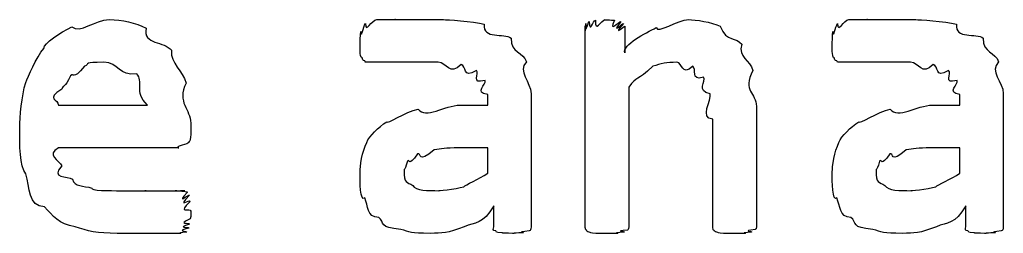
# Model space of a CAD drawing. Header units: millimetres. Extents: x 0 to 216, y 0 to 279.
# Drawn here: x 163.88 to 172, y 114.49 to 116.25 of the extents above; entities that cross this region are included whole.
import ezdxf

# ---------------------------------------------------------------- set-up
doc = ezdxf.new("R2010")
doc.units = ezdxf.units.MM
doc.layers.get('0').update_dxf_attribs({"linetype": 'CONTINUOUS'})

msp = doc.modelspace()

# ---------------------------------------------------------------- linework, layer by layer
at = {"color": 0}
for p, q in [((168.548, 114.547), (168.548, 116.2)), ((168.873, 116.2), (168.873, 115.98)), ((168.906, 115.699), (168.906, 114.547)), ((167.743, 115.55), (167.743, 115.638)), ((168.101, 115.644), (168.101, 114.547)), ((171.637, 115.55), (171.637, 115.638)), ((171.996, 115.644), (171.996, 114.547)), ((164.203, 115.55), (164.936, 115.55)), ((167.517, 115.55), (167.743, 115.55)), ((169.959, 115.539), (169.959, 114.547)), ((171.412, 115.55), (171.637, 115.55)), ((165.294, 115.401), (165.294, 115.34)), ((169.601, 114.547), (169.601, 115.434)), ((165.19, 115.197), (164.203, 115.197)), ((167.743, 115.197), (167.506, 115.197)), ((167.743, 114.988), (167.743, 115.197)), ((171.637, 115.197), (171.4, 115.197)), ((171.637, 114.988), (171.637, 115.197)), ((167.793, 114.547), (167.793, 114.718)), ((171.687, 114.547), (171.687, 114.718))]:
    msp.add_line(p, q, dxfattribs=at)
for points in [[(164.082, 116.018), (164.078, 116.057), (164.221, 116.153), (164.313, 116.195)], [(164.313, 116.195), (164.379, 116.137), (164.507, 116.255), (164.622, 116.255)], [(164.622, 116.255), (164.728, 116.255), (164.84, 116.231), (164.925, 116.184)], [(164.925, 116.184), (164.898, 116.046), (165.079, 116.079), (165.135, 116.002)], [(166.696, 116.156), (166.701, 116.093), (166.715, 116.2), (166.734, 116.222)], [(166.734, 116.222), (166.737, 116.137), (166.784, 116.255), (166.828, 116.255)], [(166.828, 116.255), (166.825, 116.255), (166.923, 116.255), (166.982, 116.255)], [(166.982, 116.255), (166.944, 116.255), (167.104, 116.255), (167.17, 116.255)], [(167.17, 116.255), (167.197, 116.255), (167.309, 116.255), (167.379, 116.255)], [(167.379, 116.255), (167.399, 116.255), (167.623, 116.242), (167.715, 116.217)], [(167.715, 116.217), (167.7, 116.086), (167.881, 116.152), (167.936, 116.101)], [(168.548, 116.2), (168.548, 116.108), (168.549, 116.214), (168.553, 116.222)], [(168.553, 116.222), (168.555, 116.123), (168.566, 116.235), (168.581, 116.239)], [(168.581, 116.239), (168.584, 116.134), (168.611, 116.25), (168.631, 116.25)], [(168.631, 116.25), (168.625, 116.137), (168.68, 116.255), (168.713, 116.255)], [(168.713, 116.255), (168.687, 116.255), (168.768, 116.253), (168.79, 116.25)], [(168.79, 116.25), (168.731, 116.134), (168.829, 116.246), (168.84, 116.239)], [(168.84, 116.239), (168.753, 116.123), (168.858, 116.229), (168.862, 116.222)], [(168.862, 116.222), (168.764, 116.108), (168.873, 116.207), (168.873, 116.2)], [(168.873, 115.98), (168.852, 116.049), (169.047, 116.145), (169.132, 116.189)], [(169.132, 116.189), (169.143, 116.137), (169.31, 116.255), (169.402, 116.255)], [(169.402, 116.255), (169.455, 116.255), (169.591, 116.236), (169.661, 116.2)], [(169.661, 116.2), (169.716, 116.064), (169.794, 116.114), (169.838, 116.052)], [(170.59, 116.156), (170.596, 116.093), (170.609, 116.2), (170.629, 116.222)], [(170.629, 116.222), (170.632, 116.137), (170.678, 116.255), (170.723, 116.255)], [(170.723, 116.255), (170.72, 116.255), (170.817, 116.255), (170.877, 116.255)], [(170.877, 116.255), (170.838, 116.255), (170.998, 116.255), (171.064, 116.255)], [(171.064, 116.255), (171.092, 116.255), (171.203, 116.255), (171.274, 116.255)], [(171.274, 116.255), (171.293, 116.255), (171.517, 116.242), (171.61, 116.217)], [(171.61, 116.217), (171.595, 116.086), (171.775, 116.152), (171.83, 116.101)], [(166.69, 116.057), (166.69, 116.049), (166.692, 116.134), (166.696, 116.156)], [(167.936, 116.101), (167.932, 115.983), (168.037, 115.985), (168.063, 115.908)], [(170.585, 116.057), (170.585, 116.049), (170.586, 116.134), (170.59, 116.156)], [(171.83, 116.101), (171.826, 115.983), (171.931, 115.985), (171.957, 115.908)], [(163.933, 115.737), (163.952, 115.784), (164.018, 115.941), (164.082, 116.018)], [(166.69, 115.991), (166.69, 115.983), (166.69, 116.035), (166.69, 116.057)], [(169.838, 116.052), (169.805, 115.943), (169.912, 115.921), (169.931, 115.836)], [(170.585, 115.991), (170.585, 115.983), (170.585, 116.035), (170.585, 116.057)], [(165.135, 116.002), (165.125, 115.892), (165.229, 115.834), (165.256, 115.732)], [(166.707, 115.941), (166.693, 115.943), (166.693, 115.971), (166.69, 115.991)], [(166.729, 115.914), (166.708, 115.916), (166.714, 115.93), (166.707, 115.941)], [(170.601, 115.941), (170.587, 115.943), (170.587, 115.971), (170.585, 115.991)], [(170.623, 115.914), (170.603, 115.916), (170.608, 115.93), (170.601, 115.941)], [(164.418, 115.87), (164.313, 115.744), (164.335, 115.825), (164.302, 115.792)], [(164.578, 115.903), (164.404, 115.903), (164.465, 115.892), (164.418, 115.87)], [(164.848, 115.809), (164.702, 115.784), (164.699, 115.903), (164.578, 115.903)], [(166.756, 115.903), (166.723, 115.903), (166.736, 115.905), (166.729, 115.914)], [(166.828, 115.903), (166.748, 115.903), (166.77, 115.903), (166.756, 115.903)], [(166.949, 115.903), (166.814, 115.903), (166.861, 115.903), (166.828, 115.903)], [(167.115, 115.903), (167.028, 115.903), (166.996, 115.903), (166.949, 115.903)], [(167.335, 115.903), (167.156, 115.903), (167.181, 115.903), (167.115, 115.903)], [(167.523, 115.886), (167.429, 115.784), (167.408, 115.903), (167.335, 115.903)], [(167.65, 115.836), (167.531, 115.762), (167.574, 115.875), (167.523, 115.886)], [(168.063, 115.908), (167.983, 115.828), (168.101, 115.743), (168.101, 115.644)], [(169.105, 115.87), (168.974, 115.744), (168.975, 115.794), (168.906, 115.699)], [(169.303, 115.903), (169.22, 115.903), (169.171, 115.892), (169.105, 115.87)], [(169.435, 115.87), (169.338, 115.784), (169.354, 115.903), (169.303, 115.903)], [(169.523, 115.781), (169.411, 115.744), (169.471, 115.85), (169.435, 115.87)], [(170.651, 115.903), (170.618, 115.903), (170.63, 115.905), (170.623, 115.914)], [(170.723, 115.903), (170.642, 115.903), (170.664, 115.903), (170.651, 115.903)], [(170.844, 115.903), (170.708, 115.903), (170.755, 115.903), (170.723, 115.903)], [(171.009, 115.903), (170.922, 115.903), (170.89, 115.903), (170.844, 115.903)], [(171.23, 115.903), (171.05, 115.903), (171.075, 115.903), (171.009, 115.903)], [(171.417, 115.886), (171.323, 115.784), (171.303, 115.903), (171.23, 115.903)], [(171.544, 115.836), (171.425, 115.762), (171.468, 115.875), (171.417, 115.886)], [(171.957, 115.908), (171.877, 115.828), (171.996, 115.743), (171.996, 115.644)], [(164.302, 115.792), (164.25, 115.682), (164.248, 115.726), (164.23, 115.682)], [(164.936, 115.55), (164.823, 115.66), (164.91, 115.746), (164.848, 115.809)], [(167.721, 115.754), (167.597, 115.718), (167.682, 115.814), (167.65, 115.836)], [(169.579, 115.644), (169.459, 115.667), (169.548, 115.744), (169.523, 115.781)], [(169.931, 115.836), (169.841, 115.66), (169.959, 115.656), (169.959, 115.539)], [(171.615, 115.754), (171.491, 115.718), (171.577, 115.814), (171.544, 115.836)], [(163.883, 115.368), (163.883, 115.447), (163.9, 115.627), (163.933, 115.737)], [(165.256, 115.732), (165.176, 115.568), (165.294, 115.518), (165.294, 115.401)], [(167.743, 115.638), (167.627, 115.652), (167.735, 115.721), (167.721, 115.754)], [(171.637, 115.638), (171.522, 115.652), (171.629, 115.721), (171.615, 115.754)], [(164.23, 115.682), (164.095, 115.597), (164.203, 115.597), (164.203, 115.55)], [(169.601, 115.434), (169.485, 115.442), (169.592, 115.591), (169.579, 115.644)], [(167.17, 115.517), (167.23, 115.431), (167.387, 115.55), (167.517, 115.55)], [(171.064, 115.517), (171.125, 115.431), (171.282, 115.55), (171.412, 115.55)], [(166.911, 115.412), (166.907, 115.387), (167.066, 115.495), (167.17, 115.517)], [(170.805, 115.412), (170.801, 115.387), (170.961, 115.495), (171.064, 115.517)], [(163.933, 114.982), (163.883, 115.045), (163.883, 115.22), (163.883, 115.368)], [(166.745, 115.241), (166.768, 115.296), (166.841, 115.368), (166.911, 115.412)], [(170.64, 115.241), (170.662, 115.296), (170.735, 115.368), (170.805, 115.412)], [(165.294, 115.34), (165.294, 115.241), (165.283, 115.252), (165.261, 115.23)], [(165.261, 115.23), (165.132, 115.197), (165.214, 115.197), (165.19, 115.197)], [(166.69, 114.999), (166.69, 115.039), (166.708, 115.171), (166.745, 115.241)], [(170.585, 114.999), (170.585, 115.039), (170.603, 115.171), (170.64, 115.241)], [(164.203, 115.197), (164.095, 115.142), (164.211, 115.092), (164.23, 115.048)], [(167.164, 115.147), (167.087, 115.032), (167.1, 115.112), (167.082, 115.087)], [(167.302, 115.181), (167.16, 115.061), (167.2, 115.161), (167.164, 115.147)], [(167.506, 115.197), (167.392, 115.197), (167.36, 115.191), (167.302, 115.181)], [(171.059, 115.147), (170.982, 115.032), (170.994, 115.112), (170.976, 115.087)], [(171.196, 115.181), (171.055, 115.061), (171.094, 115.161), (171.059, 115.147)], [(171.4, 115.197), (171.286, 115.197), (171.254, 115.191), (171.196, 115.181)], [(164.23, 115.048), (164.133, 114.94), (164.277, 114.971), (164.319, 114.938)], [(167.082, 115.087), (167.05, 114.984), (167.054, 115.039), (167.054, 115.01)], [(170.976, 115.087), (170.944, 114.984), (170.948, 115.039), (170.948, 115.01)], [(164.087, 114.712), (163.952, 114.712), (163.969, 114.875), (163.933, 114.982)], [(166.729, 114.784), (166.69, 114.748), (166.69, 114.917), (166.69, 114.999)], [(167.054, 115.01), (167.05, 114.902), (167.077, 114.917), (167.126, 114.888)], [(167.545, 114.877), (167.557, 114.891), (167.673, 114.94), (167.743, 114.988)], [(170.623, 114.784), (170.585, 114.748), (170.585, 114.917), (170.585, 114.999)], [(170.948, 115.01), (170.944, 114.902), (170.972, 114.917), (171.02, 114.888)], [(171.439, 114.877), (171.451, 114.891), (171.567, 114.94), (171.637, 114.988)], [(164.319, 114.938), (164.331, 114.877), (164.412, 114.884), (164.478, 114.866)], [(167.126, 114.888), (167.149, 114.844), (167.248, 114.844), (167.341, 114.844)], [(171.02, 114.888), (171.044, 114.844), (171.143, 114.844), (171.235, 114.844)], [(164.478, 114.866), (164.463, 114.844), (164.624, 114.844), (164.721, 114.844)], [(164.721, 114.844), (164.754, 114.844), (164.866, 114.844), (164.925, 114.844)], [(164.925, 114.844), (164.871, 114.844), (165.033, 114.844), (165.074, 114.844)], [(165.074, 114.844), (165.074, 114.844), (165.152, 114.844), (165.179, 114.844)], [(165.179, 114.844), (165.129, 114.844), (165.229, 114.844), (165.245, 114.844)], [(165.245, 114.844), (165.154, 114.844), (165.263, 114.84), (165.267, 114.833)], [(165.267, 114.833), (165.165, 114.715), (165.279, 114.82), (165.283, 114.806)], [(165.283, 114.806), (165.173, 114.69), (165.289, 114.778), (165.289, 114.756)], [(167.341, 114.844), (167.314, 114.844), (167.481, 114.855), (167.545, 114.877)], [(171.235, 114.844), (171.209, 114.844), (171.376, 114.855), (171.439, 114.877)], [(165.289, 114.756), (165.176, 114.646), (165.294, 114.706), (165.294, 114.674)], [(166.844, 114.624), (166.745, 114.624), (166.758, 114.72), (166.729, 114.784)], [(167.793, 114.718), (167.705, 114.565), (167.638, 114.583), (167.55, 114.547)], [(170.739, 114.624), (170.64, 114.624), (170.652, 114.72), (170.623, 114.784)], [(171.687, 114.718), (171.599, 114.565), (171.533, 114.583), (171.444, 114.547)], [(164.341, 114.547), (164.206, 114.565), (164.156, 114.638), (164.087, 114.712)], [(165.294, 114.674), (165.294, 114.591), (165.292, 114.631), (165.289, 114.613)], [(165.283, 114.569), (165.169, 114.531), (165.281, 114.547), (165.278, 114.536)], [(165.289, 114.613), (165.173, 114.558), (165.286, 114.583), (165.283, 114.569)], [(167.027, 114.525), (166.844, 114.536), (166.896, 114.58), (166.844, 114.624)], [(170.921, 114.525), (170.739, 114.536), (170.79, 114.58), (170.739, 114.624)], [(164.688, 114.492), (164.523, 114.492), (164.44, 114.51), (164.341, 114.547)], [(164.903, 114.492), (164.732, 114.492), (164.765, 114.492), (164.688, 114.492)], [(165.079, 114.492), (164.981, 114.492), (164.969, 114.492), (164.903, 114.492)], [(165.206, 114.492), (165.085, 114.492), (165.13, 114.492), (165.079, 114.492)], [(165.261, 114.502), (165.151, 114.492), (165.239, 114.492), (165.206, 114.492)], [(165.278, 114.536), (165.162, 114.51), (165.268, 114.513), (165.261, 114.502)], [(167.269, 114.492), (167.105, 114.492), (167.1, 114.502), (167.027, 114.525)], [(167.55, 114.547), (167.41, 114.492), (167.368, 114.492), (167.269, 114.492)], [(167.809, 114.513), (167.778, 114.513), (167.793, 114.531), (167.793, 114.547)], [(167.859, 114.497), (167.799, 114.499), (167.82, 114.505), (167.809, 114.513)], [(167.947, 114.492), (167.844, 114.492), (167.881, 114.493), (167.859, 114.497)], [(168.035, 114.497), (167.921, 114.492), (167.987, 114.492), (167.947, 114.492)], [(168.085, 114.513), (167.961, 114.499), (168.057, 114.5), (168.035, 114.497)], [(168.101, 114.547), (168.101, 114.513), (168.096, 114.52), (168.085, 114.513)], [(168.553, 114.525), (168.548, 114.52), (168.548, 114.538), (168.548, 114.547)], [(168.581, 114.502), (168.559, 114.505), (168.56, 114.516), (168.553, 114.525)], [(168.636, 114.492), (168.584, 114.494), (168.595, 114.499), (168.581, 114.502)], [(168.724, 114.492), (168.632, 114.492), (168.661, 114.492), (168.636, 114.492)], [(168.812, 114.492), (168.702, 114.492), (168.76, 114.492), (168.724, 114.492)], [(168.868, 114.502), (168.749, 114.494), (168.837, 114.494), (168.812, 114.492)], [(168.895, 114.519), (168.775, 114.505), (168.881, 114.51), (168.868, 114.502)], [(168.906, 114.547), (168.903, 114.516), (168.902, 114.526), (168.895, 114.519)], [(169.606, 114.519), (169.602, 114.516), (169.601, 114.536), (169.601, 114.547)], [(169.634, 114.502), (169.613, 114.505), (169.613, 114.515), (169.606, 114.519)], [(169.689, 114.492), (169.639, 114.494), (169.648, 114.499), (169.634, 114.502)], [(169.782, 114.492), (169.686, 114.492), (169.714, 114.492), (169.689, 114.492)], [(169.865, 114.492), (169.756, 114.492), (169.816, 114.492), (169.782, 114.492)], [(169.92, 114.502), (169.805, 114.494), (169.89, 114.494), (169.865, 114.492)], [(169.948, 114.525), (169.829, 114.505), (169.934, 114.51), (169.92, 114.502)], [(169.959, 114.547), (169.959, 114.52), (169.955, 114.531), (169.948, 114.525)], [(171.164, 114.492), (171, 114.492), (170.994, 114.502), (170.921, 114.525)], [(171.444, 114.547), (171.304, 114.492), (171.263, 114.492), (171.164, 114.492)], [(171.704, 114.513), (171.672, 114.513), (171.687, 114.531), (171.687, 114.547)], [(171.753, 114.497), (171.694, 114.499), (171.715, 114.505), (171.704, 114.513)], [(171.841, 114.492), (171.738, 114.492), (171.775, 114.493), (171.753, 114.497)], [(171.929, 114.497), (171.815, 114.492), (171.881, 114.492), (171.841, 114.492)], [(171.979, 114.513), (171.855, 114.499), (171.952, 114.5), (171.929, 114.497)], [(171.996, 114.547), (171.996, 114.513), (171.99, 114.52), (171.979, 114.513)]]:
    msp.add_open_spline(points, degree=3, dxfattribs=at)

doc.saveas('drawing.dxf')
